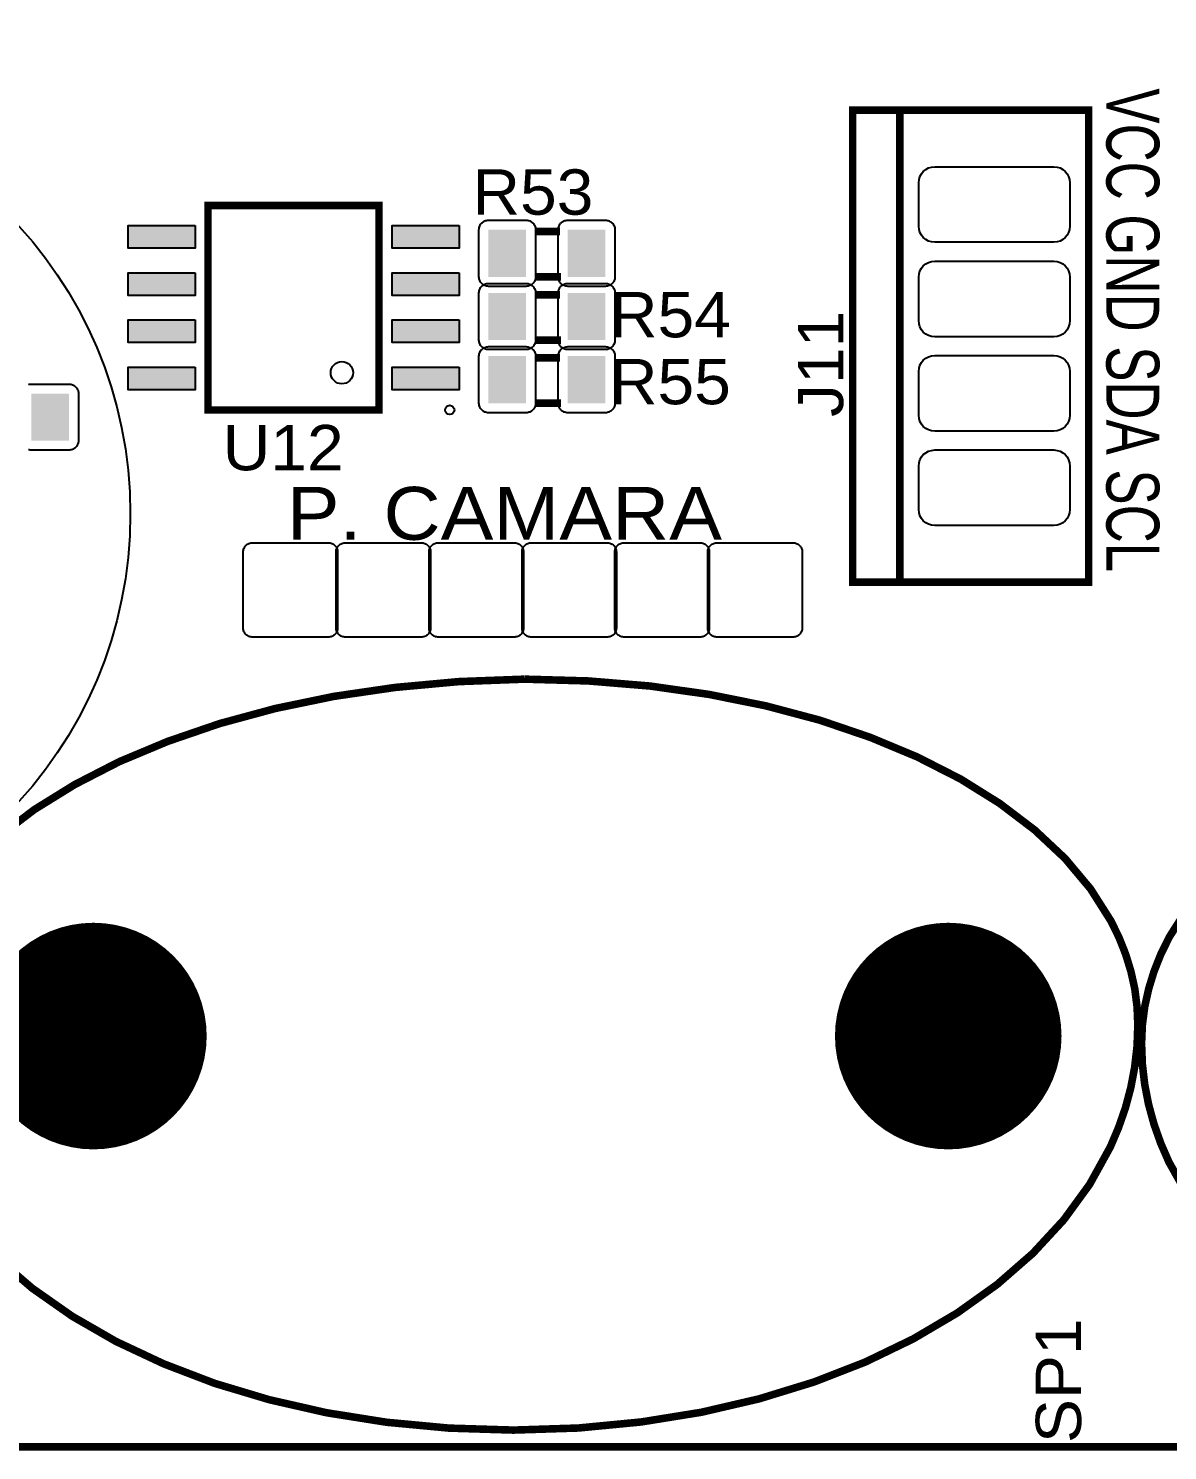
# Model space of a CAD drawing. Header units: inches. Extents: x 18.7 to 39.4, y 4.3 to 20.5.
# Drawn here: x 30.708 to 32.301, y 8.592 to 10.58 of the extents above; entities that cross this region are included whole.
import ezdxf

# ---------------------------------------------------------------- set-up
doc = ezdxf.new("R2010")
doc.units = ezdxf.units.IN
doc.header["$MEASUREMENT"] = 0
doc.styles.get("Standard").update_dxf_attribs({"font": 'arial.ttf'})

# ---------------------------------------------------------------- blocks, each defined once
blk = doc.blocks.new('RPAD')
blk.add_trace([(-0.5, -0.5), (-0.5, 0.5), (0.5, -0.5), (0.5, 0.5)])
blk = doc.blocks.new('EPAD')
at = {"const_width": 0.5}
blk.add_lwpolyline([(-0.25, 0, 1), (0.25, 0, 1)], format="xyb", close=True, dxfattribs=at)
blk = doc.blocks.new('NextionControlV4')
for points, const_width in [([(41.8232, 12.2592), (48.3286, 12.2592), (48.3286, 16.8025), (41.8232, 16.8025), (41.8232, 12.2592)], 0.008), ([(41.8232, 12.2592), (48.3286, 12.2592), (48.3286, 16.8025), (41.8232, 16.8025), (41.8232, 12.2592)], 0.008), ([(41.8232, 12.2592), (48.3286, 12.2592), (48.3286, 16.8025), (41.8232, 16.8025), (41.8232, 12.2592)], 0.008), ([(45.4108, 13.1749), (45.6608, 13.1749), (45.6608, 13.6749), (45.4108, 13.6749), (45.4108, 13.1749)], 0.008), ([(45.4108, 13.1749), (45.6608, 13.1749), (45.6608, 13.6749), (45.4108, 13.6749), (45.4108, 13.1749)], 0.008), ([(45.4108, 13.1749), (45.6608, 13.1749), (45.6608, 13.6749), (45.4108, 13.6749), (45.4108, 13.1749)], 0.008), ([(45.4608, 13.1749), (45.4608, 13.6749)], 0.008), ([(45.4608, 13.1749), (45.4608, 13.6749)], 0.008), ([(45.4608, 13.1749), (45.4608, 13.6749)], 0.008), ([(44.9092, 13.5738), (44.7281, 13.5738), (44.7281, 13.3573), (44.9092, 13.3573), (44.9092, 13.5738)], 0.00787), ([(44.9092, 13.5738), (44.7281, 13.5738), (44.7281, 13.3573), (44.9092, 13.3573), (44.9092, 13.5738)], 0.00787), ([(44.9092, 13.5738), (44.7281, 13.5738), (44.7281, 13.3573), (44.9092, 13.3573), (44.9092, 13.5738)], 0.00787), ([(45.074, 13.5462), (45.101, 13.5462)], 0.008), ([(45.074, 13.5462), (45.101, 13.5462)], 0.008), ([(45.074, 13.5462), (45.101, 13.5462)], 0.008), ([(45.074, 13.4982), (45.102, 13.4982)], 0.008), ([(45.074, 13.4982), (45.102, 13.4982)], 0.008), ([(45.074, 13.4982), (45.102, 13.4982)], 0.008), ([(45.074, 13.4793), (45.101, 13.4793)], 0.008), ([(45.074, 13.4793), (45.101, 13.4793)], 0.008), ([(45.074, 13.4793), (45.101, 13.4793)], 0.008), ([(45.074, 13.4313), (45.102, 13.4313)], 0.008), ([(45.074, 13.4313), (45.102, 13.4313)], 0.008), ([(45.074, 13.4313), (45.102, 13.4313)], 0.008), ([(45.074, 13.4124), (45.101, 13.4124)], 0.008), ([(45.074, 13.4124), (45.101, 13.4124)], 0.008), ([(45.074, 13.4124), (45.101, 13.4124)], 0.008), ([(45.074, 13.3644), (45.102, 13.3644)], 0.008), ([(45.074, 13.3644), (45.102, 13.3644)], 0.008), ([(45.074, 13.3644), (45.102, 13.3644)], 0.008), ([(45.0633, 13.0722), (44.9935, 13.0696), (44.926, 13.0634), (44.8611, 13.0539), (44.7992, 13.0411), (44.7405, 13.0252), (44.6854, 13.0063), (44.634, 12.9848), (44.5869, 12.9606), (44.5441, 12.9341), (44.5061, 12.9052)], 0.008), ([(44.5046, 12.459), (44.542, 12.427), (44.5841, 12.3975), (44.6305, 12.3708), (44.681, 12.3471), (44.7351, 12.3264), (44.7928, 12.3091), (44.8535, 12.2953), (44.9171, 12.2852), (44.9832, 12.279), (45.0515, 12.2769), (45.1203, 12.2791), (45.1868, 12.2855), (45.2507, 12.2958), (45.3118, 12.31), (45.3698, 12.3278), (45.4243, 12.349), (45.475, 12.3735), (45.5217, 12.401), (45.5641, 12.4313), (45.6018, 12.4642), (45.6345, 12.4996), (45.6619, 12.5372), (45.6838, 12.5768), (45.6925, 12.5973), (45.6998, 12.6183), (45.7055, 12.6397), (45.7096, 12.6614), (45.7121, 12.6836), (45.7129, 12.706), (45.7121, 12.7252), (45.7097, 12.7441), (45.7056, 12.7627), (45.7, 12.7809), (45.6929, 12.7988), (45.6843, 12.8163), (45.6628, 12.8501), (45.6359, 12.8822), (45.6037, 12.9124), (45.5667, 12.9405), (45.5252, 12.9664), (45.4793, 12.9898), (45.4294, 13.0106), (45.3759, 13.0288), (45.319, 13.0439), (45.259, 13.056), (45.1962, 13.0649), (45.1308, 13.0703), (45.0633, 13.0722)], 0.008), ([(45.0633, 13.0722), (44.9935, 13.0696), (44.926, 13.0634), (44.8611, 13.0539), (44.7992, 13.0411), (44.7405, 13.0252), (44.6854, 13.0063), (44.634, 12.9848), (44.5869, 12.9606), (44.5441, 12.9341), (44.5061, 12.9052)], 0.008), ([(44.5046, 12.459), (44.542, 12.427), (44.5841, 12.3975), (44.6305, 12.3708), (44.681, 12.3471), (44.7351, 12.3264), (44.7928, 12.3091), (44.8535, 12.2953), (44.9171, 12.2852), (44.9832, 12.279), (45.0515, 12.2769), (45.1203, 12.2791), (45.1868, 12.2855), (45.2507, 12.2958), (45.3118, 12.31), (45.3698, 12.3278), (45.4243, 12.349), (45.475, 12.3735), (45.5217, 12.401), (45.5641, 12.4313), (45.6018, 12.4642), (45.6345, 12.4996), (45.6619, 12.5372), (45.6838, 12.5768), (45.6925, 12.5973), (45.6998, 12.6183), (45.7055, 12.6397), (45.7096, 12.6614), (45.7121, 12.6836), (45.7129, 12.706), (45.7121, 12.7252), (45.7097, 12.7441), (45.7056, 12.7627), (45.7, 12.7809), (45.6929, 12.7988), (45.6843, 12.8163), (45.6628, 12.8501), (45.6359, 12.8822), (45.6037, 12.9124), (45.5667, 12.9405), (45.5252, 12.9664), (45.4793, 12.9898), (45.4294, 13.0106), (45.3759, 13.0288), (45.319, 13.0439), (45.259, 13.056), (45.1962, 13.0649), (45.1308, 13.0703), (45.0633, 13.0722)], 0.008), ([(45.0633, 13.0722), (44.9935, 13.0696), (44.926, 13.0634), (44.8611, 13.0539), (44.7992, 13.0411), (44.7405, 13.0252), (44.6854, 13.0063), (44.634, 12.9848), (44.5869, 12.9606), (44.5441, 12.9341), (44.5061, 12.9052)], 0.008), ([(44.5046, 12.459), (44.542, 12.427), (44.5841, 12.3975), (44.6305, 12.3708), (44.681, 12.3471), (44.7351, 12.3264), (44.7928, 12.3091), (44.8535, 12.2953), (44.9171, 12.2852), (44.9832, 12.279), (45.0515, 12.2769), (45.1203, 12.2791), (45.1868, 12.2855), (45.2507, 12.2958), (45.3118, 12.31), (45.3698, 12.3278), (45.4243, 12.349), (45.475, 12.3735), (45.5217, 12.401), (45.5641, 12.4313), (45.6018, 12.4642), (45.6345, 12.4996), (45.6619, 12.5372), (45.6838, 12.5768), (45.6925, 12.5973), (45.6998, 12.6183), (45.7055, 12.6397), (45.7096, 12.6614), (45.7121, 12.6836), (45.7129, 12.706), (45.7121, 12.7252), (45.7097, 12.7441), (45.7056, 12.7627), (45.7, 12.7809), (45.6929, 12.7988), (45.6843, 12.8163), (45.6628, 12.8501), (45.6359, 12.8822), (45.6037, 12.9124), (45.5667, 12.9405), (45.5252, 12.9664), (45.4793, 12.9898), (45.4294, 13.0106), (45.3759, 13.0288), (45.319, 13.0439), (45.259, 13.056), (45.1962, 13.0649), (45.1308, 13.0703), (45.0633, 13.0722)], 0.008), ([(45.7683, 12.8336), (45.7462, 12.799), (45.7374, 12.7811), (45.7301, 12.7628), (45.7244, 12.7442), (45.7202, 12.7252), (45.7177, 12.7059), (45.7169, 12.6864), (45.7177, 12.6645), (45.7202, 12.643), (45.7243, 12.6218), (45.73, 12.601), (45.7372, 12.5806), (45.7459, 12.5607), (45.7676, 12.5221)], 0.008), ([(45.7683, 12.8336), (45.7462, 12.799), (45.7374, 12.7811), (45.7301, 12.7628), (45.7244, 12.7442), (45.7202, 12.7252), (45.7177, 12.7059), (45.7169, 12.6864), (45.7177, 12.6645), (45.7202, 12.643), (45.7243, 12.6218), (45.73, 12.601), (45.7372, 12.5806), (45.7459, 12.5607), (45.7676, 12.5221)], 0.008), ([(45.7683, 12.8336), (45.7462, 12.799), (45.7374, 12.7811), (45.7301, 12.7628), (45.7244, 12.7442), (45.7202, 12.7252), (45.7177, 12.7059), (45.7169, 12.6864), (45.7177, 12.6645), (45.7202, 12.643), (45.7243, 12.6218), (45.73, 12.601), (45.7372, 12.5806), (45.7459, 12.5607), (45.7676, 12.5221)], 0.008)]:
    blk.add_lwpolyline(points, dxfattribs=dict(const_width=const_width))
for points in [[(45.4808, 13.5519), (45.4808, 13.5979), (45.4812, 13.6014), (45.4821, 13.6046), (45.4837, 13.6075), (45.4857, 13.61), (45.4882, 13.612), (45.4911, 13.6136), (45.4943, 13.6145), (45.4978, 13.6149), (45.6238, 13.6149), (45.6273, 13.6145), (45.6305, 13.6136), (45.6334, 13.612), (45.6359, 13.61), (45.638, 13.6075), (45.6395, 13.6046), (45.6405, 13.6014), (45.6408, 13.5979), (45.6408, 13.5519), (45.6405, 13.5484), (45.6395, 13.5452), (45.638, 13.5423), (45.6359, 13.5398), (45.6334, 13.5377), (45.6305, 13.5362), (45.6273, 13.5352), (45.6238, 13.5349), (45.4978, 13.5349), (45.4943, 13.5352), (45.4911, 13.5362), (45.4882, 13.5377), (45.4857, 13.5398), (45.4837, 13.5423), (45.4821, 13.5452), (45.4812, 13.5484), (45.4808, 13.5519)], [(45.025, 13.5582), (45.065, 13.5582), (45.0661, 13.5582), (45.0671, 13.558), (45.068, 13.5578), (45.0689, 13.5575), (45.0698, 13.557), (45.0706, 13.5565), (45.0714, 13.556), (45.0721, 13.5553), (45.0728, 13.5546), (45.0733, 13.5539), (45.0738, 13.553), (45.0742, 13.5522), (45.0746, 13.5512), (45.0748, 13.5503), (45.075, 13.5493), (45.075, 13.5482), (45.075, 13.4982), (45.075, 13.4972), (45.0748, 13.4962), (45.0746, 13.4952), (45.0742, 13.4943), (45.0738, 13.4934), (45.0733, 13.4926), (45.0728, 13.4918), (45.0721, 13.4911), (45.0714, 13.4905), (45.0706, 13.4899), (45.0698, 13.4894), (45.0689, 13.489), (45.068, 13.4887), (45.0671, 13.4884), (45.0661, 13.4883), (45.065, 13.4882), (45.025, 13.4882), (45.024, 13.4883), (45.023, 13.4884), (45.022, 13.4887), (45.0211, 13.489), (45.0202, 13.4894), (45.0194, 13.4899), (45.0186, 13.4905), (45.0179, 13.4911), (45.0173, 13.4918), (45.0167, 13.4926), (45.0162, 13.4934), (45.0158, 13.4943), (45.0155, 13.4952), (45.0152, 13.4962), (45.0151, 13.4972), (45.015, 13.4982), (45.015, 13.5482), (45.0151, 13.5493), (45.0152, 13.5503), (45.0155, 13.5512), (45.0158, 13.5522), (45.0162, 13.553), (45.0167, 13.5539), (45.0173, 13.5546), (45.0179, 13.5553), (45.0186, 13.556), (45.0194, 13.5565), (45.0202, 13.557), (45.0211, 13.5575), (45.022, 13.5578), (45.023, 13.558), (45.024, 13.5582), (45.025, 13.5582)], [(45.109, 13.5582), (45.149, 13.5582), (45.1501, 13.5582), (45.1511, 13.558), (45.152, 13.5578), (45.1529, 13.5575), (45.1538, 13.557), (45.1546, 13.5565), (45.1554, 13.556), (45.1561, 13.5553), (45.1568, 13.5546), (45.1573, 13.5539), (45.1578, 13.553), (45.1582, 13.5522), (45.1586, 13.5512), (45.1588, 13.5503), (45.159, 13.5493), (45.159, 13.5482), (45.159, 13.4982), (45.159, 13.4972), (45.1588, 13.4962), (45.1586, 13.4952), (45.1582, 13.4943), (45.1578, 13.4934), (45.1573, 13.4926), (45.1568, 13.4918), (45.1561, 13.4911), (45.1554, 13.4905), (45.1546, 13.4899), (45.1538, 13.4894), (45.1529, 13.489), (45.152, 13.4887), (45.1511, 13.4884), (45.1501, 13.4883), (45.149, 13.4882), (45.109, 13.4882), (45.108, 13.4883), (45.107, 13.4884), (45.106, 13.4887), (45.1051, 13.489), (45.1042, 13.4894), (45.1034, 13.4899), (45.1026, 13.4905), (45.1019, 13.4911), (45.1013, 13.4918), (45.1007, 13.4926), (45.1002, 13.4934), (45.0998, 13.4943), (45.0995, 13.4952), (45.0992, 13.4962), (45.0991, 13.4972), (45.099, 13.4982), (45.099, 13.5482), (45.0991, 13.5493), (45.0992, 13.5503), (45.0995, 13.5512), (45.0998, 13.5522), (45.1002, 13.553), (45.1007, 13.5539), (45.1013, 13.5546), (45.1019, 13.5553), (45.1026, 13.556), (45.1034, 13.5565), (45.1042, 13.557), (45.1051, 13.5575), (45.106, 13.5578), (45.107, 13.558), (45.108, 13.5582), (45.109, 13.5582)], [(44.7144, 13.5526), (44.7144, 13.5286), (44.6434, 13.5286), (44.6434, 13.5526), (44.7144, 13.5526)], [(44.9939, 13.5526), (44.9939, 13.5286), (44.9229, 13.5286), (44.9229, 13.5526), (44.9939, 13.5526)], [(45.4808, 13.4519), (45.4808, 13.4979), (45.4812, 13.5014), (45.4821, 13.5046), (45.4837, 13.5075), (45.4857, 13.51), (45.4882, 13.512), (45.4911, 13.5136), (45.4943, 13.5145), (45.4978, 13.5149), (45.6238, 13.5149), (45.6273, 13.5145), (45.6305, 13.5136), (45.6334, 13.512), (45.6359, 13.51), (45.638, 13.5075), (45.6395, 13.5046), (45.6405, 13.5014), (45.6408, 13.4979), (45.6408, 13.4519), (45.6405, 13.4484), (45.6395, 13.4452), (45.638, 13.4423), (45.6359, 13.4398), (45.6334, 13.4377), (45.6305, 13.4362), (45.6273, 13.4352), (45.6238, 13.4349), (45.4978, 13.4349), (45.4943, 13.4352), (45.4911, 13.4362), (45.4882, 13.4377), (45.4857, 13.4398), (45.4837, 13.4423), (45.4821, 13.4452), (45.4812, 13.4484), (45.4808, 13.4519)], [(44.7144, 13.5026), (44.7144, 13.4786), (44.6434, 13.4786), (44.6434, 13.5026), (44.7144, 13.5026)], [(44.9939, 13.5026), (44.9939, 13.4786), (44.9229, 13.4786), (44.9229, 13.5026), (44.9939, 13.5026)], [(45.025, 13.4913), (45.065, 13.4913), (45.0661, 13.4913), (45.0671, 13.4911), (45.068, 13.4909), (45.0689, 13.4905), (45.0698, 13.4901), (45.0706, 13.4896), (45.0714, 13.4891), (45.0721, 13.4884), (45.0728, 13.4877), (45.0733, 13.4869), (45.0738, 13.4861), (45.0742, 13.4852), (45.0746, 13.4843), (45.0748, 13.4833), (45.075, 13.4823), (45.075, 13.4813), (45.075, 13.4313), (45.075, 13.4303), (45.0748, 13.4293), (45.0746, 13.4283), (45.0742, 13.4274), (45.0738, 13.4265), (45.0733, 13.4257), (45.0728, 13.4249), (45.0721, 13.4242), (45.0714, 13.4236), (45.0706, 13.423), (45.0698, 13.4225), (45.0689, 13.4221), (45.068, 13.4217), (45.0671, 13.4215), (45.0661, 13.4214), (45.065, 13.4213), (45.025, 13.4213), (45.024, 13.4214), (45.023, 13.4215), (45.022, 13.4217), (45.0211, 13.4221), (45.0202, 13.4225), (45.0194, 13.423), (45.0186, 13.4236), (45.0179, 13.4242), (45.0173, 13.4249), (45.0167, 13.4257), (45.0162, 13.4265), (45.0158, 13.4274), (45.0155, 13.4283), (45.0152, 13.4293), (45.0151, 13.4303), (45.015, 13.4313), (45.015, 13.4813), (45.0151, 13.4823), (45.0152, 13.4833), (45.0155, 13.4843), (45.0158, 13.4852), (45.0162, 13.4861), (45.0167, 13.4869), (45.0173, 13.4877), (45.0179, 13.4884), (45.0186, 13.4891), (45.0194, 13.4896), (45.0202, 13.4901), (45.0211, 13.4905), (45.022, 13.4909), (45.023, 13.4911), (45.024, 13.4913), (45.025, 13.4913)], [(45.109, 13.4913), (45.149, 13.4913), (45.1501, 13.4913), (45.1511, 13.4911), (45.152, 13.4909), (45.1529, 13.4905), (45.1538, 13.4901), (45.1546, 13.4896), (45.1554, 13.4891), (45.1561, 13.4884), (45.1568, 13.4877), (45.1573, 13.4869), (45.1578, 13.4861), (45.1582, 13.4852), (45.1586, 13.4843), (45.1588, 13.4833), (45.159, 13.4823), (45.159, 13.4813), (45.159, 13.4313), (45.159, 13.4303), (45.1588, 13.4293), (45.1586, 13.4283), (45.1582, 13.4274), (45.1578, 13.4265), (45.1573, 13.4257), (45.1568, 13.4249), (45.1561, 13.4242), (45.1554, 13.4236), (45.1546, 13.423), (45.1538, 13.4225), (45.1529, 13.4221), (45.152, 13.4217), (45.1511, 13.4215), (45.1501, 13.4214), (45.149, 13.4213), (45.109, 13.4213), (45.108, 13.4214), (45.107, 13.4215), (45.106, 13.4217), (45.1051, 13.4221), (45.1042, 13.4225), (45.1034, 13.423), (45.1026, 13.4236), (45.1019, 13.4242), (45.1013, 13.4249), (45.1007, 13.4257), (45.1002, 13.4265), (45.0998, 13.4274), (45.0995, 13.4283), (45.0992, 13.4293), (45.0991, 13.4303), (45.099, 13.4313), (45.099, 13.4813), (45.0991, 13.4823), (45.0992, 13.4833), (45.0995, 13.4843), (45.0998, 13.4852), (45.1002, 13.4861), (45.1007, 13.4869), (45.1013, 13.4877), (45.1019, 13.4884), (45.1026, 13.4891), (45.1034, 13.4896), (45.1042, 13.4901), (45.1051, 13.4905), (45.106, 13.4909), (45.107, 13.4911), (45.108, 13.4913), (45.109, 13.4913)], [(44.7144, 13.4526), (44.7144, 13.4286), (44.6434, 13.4286), (44.6434, 13.4526), (44.7144, 13.4526)], [(44.9939, 13.4526), (44.9939, 13.4286), (44.9229, 13.4286), (44.9229, 13.4526), (44.9939, 13.4526)], [(45.025, 13.4244), (45.065, 13.4244), (45.0661, 13.4243), (45.0671, 13.4242), (45.068, 13.4239), (45.0689, 13.4236), (45.0698, 13.4232), (45.0706, 13.4227), (45.0714, 13.4221), (45.0721, 13.4215), (45.0728, 13.4208), (45.0733, 13.42), (45.0738, 13.4192), (45.0742, 13.4183), (45.0746, 13.4174), (45.0748, 13.4164), (45.075, 13.4154), (45.075, 13.4144), (45.075, 13.3644), (45.075, 13.3633), (45.0748, 13.3623), (45.0746, 13.3614), (45.0742, 13.3604), (45.0738, 13.3596), (45.0733, 13.3587), (45.0728, 13.358), (45.0721, 13.3573), (45.0714, 13.3566), (45.0706, 13.3561), (45.0698, 13.3556), (45.0689, 13.3551), (45.068, 13.3548), (45.0671, 13.3546), (45.0661, 13.3544), (45.065, 13.3544), (45.025, 13.3544), (45.024, 13.3544), (45.023, 13.3546), (45.022, 13.3548), (45.0211, 13.3551), (45.0202, 13.3556), (45.0194, 13.3561), (45.0186, 13.3566), (45.0179, 13.3573), (45.0173, 13.358), (45.0167, 13.3587), (45.0162, 13.3596), (45.0158, 13.3604), (45.0155, 13.3614), (45.0152, 13.3623), (45.0151, 13.3633), (45.015, 13.3644), (45.015, 13.4144), (45.0151, 13.4154), (45.0152, 13.4164), (45.0155, 13.4174), (45.0158, 13.4183), (45.0162, 13.4192), (45.0167, 13.42), (45.0173, 13.4208), (45.0179, 13.4215), (45.0186, 13.4221), (45.0194, 13.4227), (45.0202, 13.4232), (45.0211, 13.4236), (45.022, 13.4239), (45.023, 13.4242), (45.024, 13.4243), (45.025, 13.4244)], [(45.109, 13.4244), (45.149, 13.4244), (45.1501, 13.4243), (45.1511, 13.4242), (45.152, 13.4239), (45.1529, 13.4236), (45.1538, 13.4232), (45.1546, 13.4227), (45.1554, 13.4221), (45.1561, 13.4215), (45.1568, 13.4208), (45.1573, 13.42), (45.1578, 13.4192), (45.1582, 13.4183), (45.1586, 13.4174), (45.1588, 13.4164), (45.159, 13.4154), (45.159, 13.4144), (45.159, 13.3644), (45.159, 13.3633), (45.1588, 13.3623), (45.1586, 13.3614), (45.1582, 13.3604), (45.1578, 13.3596), (45.1573, 13.3587), (45.1568, 13.358), (45.1561, 13.3573), (45.1554, 13.3566), (45.1546, 13.3561), (45.1538, 13.3556), (45.1529, 13.3551), (45.152, 13.3548), (45.1511, 13.3546), (45.1501, 13.3544), (45.149, 13.3544), (45.109, 13.3544), (45.108, 13.3544), (45.107, 13.3546), (45.106, 13.3548), (45.1051, 13.3551), (45.1042, 13.3556), (45.1034, 13.3561), (45.1026, 13.3566), (45.1019, 13.3573), (45.1013, 13.358), (45.1007, 13.3587), (45.1002, 13.3596), (45.0998, 13.3604), (45.0995, 13.3614), (45.0992, 13.3623), (45.0991, 13.3633), (45.099, 13.3644), (45.099, 13.4144), (45.0991, 13.4154), (45.0992, 13.4164), (45.0995, 13.4174), (45.0998, 13.4183), (45.1002, 13.4192), (45.1007, 13.42), (45.1013, 13.4208), (45.1019, 13.4215), (45.1026, 13.4221), (45.1034, 13.4227), (45.1042, 13.4232), (45.1051, 13.4236), (45.106, 13.4239), (45.107, 13.4242), (45.108, 13.4243), (45.109, 13.4244)], [(45.4808, 13.3519), (45.4808, 13.3979), (45.4812, 13.4014), (45.4821, 13.4046), (45.4837, 13.4075), (45.4857, 13.41), (45.4882, 13.412), (45.4911, 13.4136), (45.4943, 13.4145), (45.4978, 13.4149), (45.6238, 13.4149), (45.6273, 13.4145), (45.6305, 13.4136), (45.6334, 13.412), (45.6359, 13.41), (45.638, 13.4075), (45.6395, 13.4046), (45.6405, 13.4014), (45.6408, 13.3979), (45.6408, 13.3519), (45.6405, 13.3484), (45.6395, 13.3452), (45.638, 13.3423), (45.6359, 13.3398), (45.6334, 13.3377), (45.6305, 13.3362), (45.6273, 13.3352), (45.6238, 13.3349), (45.4978, 13.3349), (45.4943, 13.3352), (45.4911, 13.3362), (45.4882, 13.3377), (45.4857, 13.3398), (45.4837, 13.3423), (45.4821, 13.3452), (45.4812, 13.3484), (45.4808, 13.3519)], [(44.7144, 13.4026), (44.7144, 13.3786), (44.6434, 13.3786), (44.6434, 13.4026), (44.7144, 13.4026)], [(44.9939, 13.4026), (44.9939, 13.3786), (44.9229, 13.3786), (44.9229, 13.4026), (44.9939, 13.4026)], [(45.4808, 13.2519), (45.4808, 13.2979), (45.4812, 13.3014), (45.4821, 13.3046), (45.4837, 13.3075), (45.4857, 13.31), (45.4882, 13.312), (45.4911, 13.3136), (45.4943, 13.3145), (45.4978, 13.3149), (45.6238, 13.3149), (45.6273, 13.3145), (45.6305, 13.3136), (45.6334, 13.312), (45.6359, 13.31), (45.638, 13.3075), (45.6395, 13.3046), (45.6405, 13.3014), (45.6408, 13.2979), (45.6408, 13.2519), (45.6405, 13.2484), (45.6395, 13.2452), (45.638, 13.2423), (45.6359, 13.2398), (45.6334, 13.2377), (45.6305, 13.2362), (45.6273, 13.2352), (45.6238, 13.2349), (45.4978, 13.2349), (45.4943, 13.2352), (45.4911, 13.2362), (45.4882, 13.2377), (45.4857, 13.2398), (45.4837, 13.2423), (45.4821, 13.2452), (45.4812, 13.2484), (45.4808, 13.2519)], [(44.8553, 13.1167), (44.7753, 13.1167), (44.7743, 13.1167), (44.7733, 13.1169), (44.7723, 13.1171), (44.7714, 13.1175), (44.7705, 13.1179), (44.7697, 13.1184), (44.7689, 13.1189), (44.7682, 13.1196), (44.7675, 13.1203), (44.767, 13.121), (44.7665, 13.1219), (44.7661, 13.1227), (44.7657, 13.1237), (44.7655, 13.1246), (44.7653, 13.1256), (44.7653, 13.1267), (44.7653, 13.2067), (44.7653, 13.2077), (44.7655, 13.2087), (44.7657, 13.2097), (44.7661, 13.2106), (44.7665, 13.2115), (44.767, 13.2123), (44.7675, 13.2131), (44.7682, 13.2138), (44.7689, 13.2144), (44.7697, 13.215), (44.7705, 13.2155), (44.7714, 13.2159), (44.7723, 13.2162), (44.7733, 13.2165), (44.7743, 13.2166), (44.7753, 13.2167), (44.8553, 13.2167), (44.8563, 13.2166), (44.8573, 13.2165), (44.8583, 13.2162), (44.8592, 13.2159), (44.8601, 13.2155), (44.8609, 13.215), (44.8617, 13.2144), (44.8624, 13.2138), (44.863, 13.2131), (44.8636, 13.2123), (44.8641, 13.2115), (44.8645, 13.2106), (44.8649, 13.2097), (44.8651, 13.2087), (44.8652, 13.2077), (44.8653, 13.2067), (44.8653, 13.1267), (44.8652, 13.1256), (44.8651, 13.1246), (44.8649, 13.1237), (44.8645, 13.1227), (44.8641, 13.1219), (44.8636, 13.121), (44.863, 13.1203), (44.8624, 13.1196), (44.8617, 13.1189), (44.8609, 13.1184), (44.8601, 13.1179), (44.8592, 13.1175), (44.8583, 13.1171), (44.8573, 13.1169), (44.8563, 13.1167), (44.8553, 13.1167)], [(44.9537, 13.1167), (44.8737, 13.1167), (44.8727, 13.1167), (44.8717, 13.1169), (44.8707, 13.1171), (44.8698, 13.1175), (44.8689, 13.1179), (44.8681, 13.1184), (44.8673, 13.1189), (44.8666, 13.1196), (44.866, 13.1203), (44.8654, 13.121), (44.8649, 13.1219), (44.8645, 13.1227), (44.8642, 13.1237), (44.8639, 13.1246), (44.8638, 13.1256), (44.8637, 13.1267), (44.8637, 13.2067), (44.8638, 13.2077), (44.8639, 13.2087), (44.8642, 13.2097), (44.8645, 13.2106), (44.8649, 13.2115), (44.8654, 13.2123), (44.866, 13.2131), (44.8666, 13.2138), (44.8673, 13.2144), (44.8681, 13.215), (44.8689, 13.2155), (44.8698, 13.2159), (44.8707, 13.2162), (44.8717, 13.2165), (44.8727, 13.2166), (44.8737, 13.2167), (44.9537, 13.2167), (44.9548, 13.2166), (44.9558, 13.2165), (44.9567, 13.2162), (44.9577, 13.2159), (44.9585, 13.2155), (44.9594, 13.215), (44.9601, 13.2144), (44.9608, 13.2138), (44.9615, 13.2131), (44.962, 13.2123), (44.9625, 13.2115), (44.9629, 13.2106), (44.9633, 13.2097), (44.9635, 13.2087), (44.9637, 13.2077), (44.9637, 13.2067), (44.9637, 13.1267), (44.9637, 13.1256), (44.9635, 13.1246), (44.9633, 13.1237), (44.9629, 13.1227), (44.9625, 13.1219), (44.962, 13.121), (44.9615, 13.1203), (44.9608, 13.1196), (44.9601, 13.1189), (44.9594, 13.1184), (44.9585, 13.1179), (44.9577, 13.1175), (44.9567, 13.1171), (44.9558, 13.1169), (44.9548, 13.1167), (44.9537, 13.1167)], [(45.0521, 13.1167), (44.9721, 13.1167), (44.9711, 13.1167), (44.9701, 13.1169), (44.9691, 13.1171), (44.9682, 13.1175), (44.9673, 13.1179), (44.9665, 13.1184), (44.9657, 13.1189), (44.965, 13.1196), (44.9644, 13.1203), (44.9638, 13.121), (44.9633, 13.1219), (44.9629, 13.1227), (44.9626, 13.1237), (44.9623, 13.1246), (44.9622, 13.1256), (44.9621, 13.1267), (44.9621, 13.2067), (44.9622, 13.2077), (44.9623, 13.2087), (44.9626, 13.2097), (44.9629, 13.2106), (44.9633, 13.2115), (44.9638, 13.2123), (44.9644, 13.2131), (44.965, 13.2138), (44.9657, 13.2144), (44.9665, 13.215), (44.9673, 13.2155), (44.9682, 13.2159), (44.9691, 13.2162), (44.9701, 13.2165), (44.9711, 13.2166), (44.9721, 13.2167), (45.0521, 13.2167), (45.0532, 13.2166), (45.0542, 13.2165), (45.0552, 13.2162), (45.0561, 13.2159), (45.057, 13.2155), (45.0578, 13.215), (45.0585, 13.2144), (45.0593, 13.2138), (45.0599, 13.2131), (45.0605, 13.2123), (45.061, 13.2115), (45.0614, 13.2106), (45.0617, 13.2097), (45.0619, 13.2087), (45.0621, 13.2077), (45.0621, 13.2067), (45.0621, 13.1267), (45.0621, 13.1256), (45.0619, 13.1246), (45.0617, 13.1237), (45.0614, 13.1227), (45.061, 13.1219), (45.0605, 13.121), (45.0599, 13.1203), (45.0593, 13.1196), (45.0585, 13.1189), (45.0578, 13.1184), (45.057, 13.1179), (45.0561, 13.1175), (45.0552, 13.1171), (45.0542, 13.1169), (45.0532, 13.1167), (45.0521, 13.1167)], [(45.1506, 13.1167), (45.0706, 13.1167), (45.0695, 13.1167), (45.0685, 13.1169), (45.0676, 13.1171), (45.0666, 13.1175), (45.0658, 13.1179), (45.0649, 13.1184), (45.0642, 13.1189), (45.0635, 13.1196), (45.0628, 13.1203), (45.0623, 13.121), (45.0618, 13.1219), (45.0613, 13.1227), (45.061, 13.1237), (45.0608, 13.1246), (45.0606, 13.1256), (45.0606, 13.1267), (45.0606, 13.2067), (45.0606, 13.2077), (45.0608, 13.2087), (45.061, 13.2097), (45.0613, 13.2106), (45.0618, 13.2115), (45.0623, 13.2123), (45.0628, 13.2131), (45.0635, 13.2138), (45.0642, 13.2144), (45.0649, 13.215), (45.0658, 13.2155), (45.0666, 13.2159), (45.0676, 13.2162), (45.0685, 13.2165), (45.0695, 13.2166), (45.0706, 13.2167), (45.1506, 13.2167), (45.1516, 13.2166), (45.1526, 13.2165), (45.1536, 13.2162), (45.1545, 13.2159), (45.1554, 13.2155), (45.1562, 13.215), (45.157, 13.2144), (45.1577, 13.2138), (45.1583, 13.2131), (45.1589, 13.2123), (45.1594, 13.2115), (45.1598, 13.2106), (45.1601, 13.2097), (45.1604, 13.2087), (45.1605, 13.2077), (45.1606, 13.2067), (45.1606, 13.1267), (45.1605, 13.1256), (45.1604, 13.1246), (45.1601, 13.1237), (45.1598, 13.1227), (45.1594, 13.1219), (45.1589, 13.121), (45.1583, 13.1203), (45.1577, 13.1196), (45.157, 13.1189), (45.1562, 13.1184), (45.1554, 13.1179), (45.1545, 13.1175), (45.1536, 13.1171), (45.1526, 13.1169), (45.1516, 13.1167), (45.1506, 13.1167)], [(45.249, 13.1167), (45.169, 13.1167), (45.168, 13.1167), (45.167, 13.1169), (45.166, 13.1171), (45.1651, 13.1175), (45.1642, 13.1179), (45.1634, 13.1184), (45.1626, 13.1189), (45.1619, 13.1196), (45.1612, 13.1203), (45.1607, 13.121), (45.1602, 13.1219), (45.1598, 13.1227), (45.1594, 13.1237), (45.1592, 13.1246), (45.159, 13.1256), (45.159, 13.1267), (45.159, 13.2067), (45.159, 13.2077), (45.1592, 13.2087), (45.1594, 13.2097), (45.1598, 13.2106), (45.1602, 13.2115), (45.1607, 13.2123), (45.1612, 13.2131), (45.1619, 13.2138), (45.1626, 13.2144), (45.1634, 13.215), (45.1642, 13.2155), (45.1651, 13.2159), (45.166, 13.2162), (45.167, 13.2165), (45.168, 13.2166), (45.169, 13.2167), (45.249, 13.2167), (45.25, 13.2166), (45.251, 13.2165), (45.252, 13.2162), (45.2529, 13.2159), (45.2538, 13.2155), (45.2546, 13.215), (45.2554, 13.2144), (45.2561, 13.2138), (45.2567, 13.2131), (45.2573, 13.2123), (45.2578, 13.2115), (45.2582, 13.2106), (45.2586, 13.2097), (45.2588, 13.2087), (45.2589, 13.2077), (45.259, 13.2067), (45.259, 13.1267), (45.2589, 13.1256), (45.2588, 13.1246), (45.2586, 13.1237), (45.2582, 13.1227), (45.2578, 13.1219), (45.2573, 13.121), (45.2567, 13.1203), (45.2561, 13.1196), (45.2554, 13.1189), (45.2546, 13.1184), (45.2538, 13.1179), (45.2529, 13.1175), (45.252, 13.1171), (45.251, 13.1169), (45.25, 13.1167), (45.249, 13.1167)], [(45.3474, 13.1167), (45.2674, 13.1167), (45.2664, 13.1167), (45.2654, 13.1169), (45.2644, 13.1171), (45.2635, 13.1175), (45.2626, 13.1179), (45.2618, 13.1184), (45.261, 13.1189), (45.2603, 13.1196), (45.2597, 13.1203), (45.2591, 13.121), (45.2586, 13.1219), (45.2582, 13.1227), (45.2579, 13.1237), (45.2576, 13.1246), (45.2575, 13.1256), (45.2574, 13.1267), (45.2574, 13.2067), (45.2575, 13.2077), (45.2576, 13.2087), (45.2579, 13.2097), (45.2582, 13.2106), (45.2586, 13.2115), (45.2591, 13.2123), (45.2597, 13.2131), (45.2603, 13.2138), (45.261, 13.2144), (45.2618, 13.215), (45.2626, 13.2155), (45.2635, 13.2159), (45.2644, 13.2162), (45.2654, 13.2165), (45.2664, 13.2166), (45.2674, 13.2167), (45.3474, 13.2167), (45.3485, 13.2166), (45.3495, 13.2165), (45.3504, 13.2162), (45.3514, 13.2159), (45.3522, 13.2155), (45.3531, 13.215), (45.3538, 13.2144), (45.3545, 13.2138), (45.3552, 13.2131), (45.3557, 13.2123), (45.3562, 13.2115), (45.3567, 13.2106), (45.357, 13.2097), (45.3572, 13.2087), (45.3574, 13.2077), (45.3574, 13.2067), (45.3574, 13.1267), (45.3574, 13.1256), (45.3572, 13.1246), (45.357, 13.1237), (45.3567, 13.1227), (45.3562, 13.1219), (45.3557, 13.121), (45.3552, 13.1203), (45.3545, 13.1196), (45.3538, 13.1189), (45.3531, 13.1184), (45.3522, 13.1179), (45.3514, 13.1175), (45.3504, 13.1171), (45.3495, 13.1169), (45.3485, 13.1167), (45.3474, 13.1167)]]:
    blk.add_lwpolyline(points, close=True)
blk.add_lwpolyline([(44.5377, 13.3843), (44.5387, 13.3846), (44.5397, 13.3847), (44.5407, 13.3847), (44.5407, 13.3847), (44.5807, 13.3847), (44.5818, 13.3847), (44.5828, 13.3846), (44.5837, 13.3843), (44.5846, 13.384), (44.5855, 13.3836), (44.5863, 13.3831), (44.5871, 13.3825), (44.5878, 13.3819), (44.5885, 13.3812), (44.589, 13.3804), (44.5895, 13.3796), (44.5899, 13.3787), (44.5903, 13.3778), (44.5905, 13.3768), (44.5907, 13.3758), (44.5907, 13.3747), (44.5907, 13.3247), (44.5907, 13.3237), (44.5905, 13.3227), (44.5903, 13.3217), (44.5899, 13.3208), (44.5895, 13.3199), (44.589, 13.3191), (44.5885, 13.3183), (44.5878, 13.3176), (44.5871, 13.317), (44.5863, 13.3164), (44.5855, 13.3159), (44.5846, 13.3155), (44.5837, 13.3152), (44.5828, 13.3149), (44.5818, 13.3148), (44.5807, 13.3147), (44.5407, 13.3147), (44.5397, 13.3148), (44.5387, 13.3149), (44.5377, 13.3152)])
for centre, radius in [((44.1929, 13.2473), 0.4528), ((44.1929, 13.2473), 0.4528), ((44.1929, 13.2473), 0.4528), ((44.8698, 13.3967), 0.0118), ((44.8698, 13.3967), 0.0118), ((44.8698, 13.3967), 0.0118), ((44.984, 13.3573), 0.00492), ((44.984, 13.3573), 0.00492), ((44.984, 13.3573), 0.00492)]:
    blk.add_circle(centre, radius)
at = {"xscale": 0.024, "yscale": 0.071, "rotation": 270}
for p in [(44.6789, 13.5406), (44.9584, 13.5406), (44.6789, 13.4906), (44.9584, 13.4906), (44.6789, 13.4406), (44.9584, 13.4406), (44.6789, 13.3906), (44.9584, 13.3906)]:
    blk.add_blockref('RPAD', p, dxfattribs=at)
for name, p, xscale, yscale in [('RPAD', (45.045, 13.5232), 0.04, 0.05), ('RPAD', (45.129, 13.5232), 0.04, 0.05), ('RPAD', (45.045, 13.4563), 0.04, 0.05), ('RPAD', (45.129, 13.4563), 0.04, 0.05), ('RPAD', (45.045, 13.3894), 0.04, 0.05), ('RPAD', (45.129, 13.3894), 0.04, 0.05), ('RPAD', (44.5607, 13.3497), 0.04, 0.05), ('EPAD', (44.6066, 12.6942), 0.24, 0.24), ('EPAD', (45.5121, 12.6942), 0.24, 0.24)]:
    blk.add_blockref(name, p, dxfattribs=dict(xscale=xscale, yscale=yscale))
for s, height, rotation, width, p in [('VCC GND SDA SCL', 0.056, 270, 0.714286, (45.6796, 13.6979)), ('VCC GND SDA SCL', 0.056, 270, 0.714286, (45.6796, 13.6979)), ('VCC GND SDA SCL', 0.056, 270, 0.714286, (45.6796, 13.6979)), ('J11', 0.048, 90, 1.041667, (45.4008, 13.3499)), ('J11', 0.048, 90, 1.041667, (45.4008, 13.3499)), ('J11', 0.048, 90, 1.041667, (45.4008, 13.3499)), ('SP1', 0.048, 90, 1.041667, (45.6528, 12.2632)), ('SP1', 0.048, 90, 1.041667, (45.6528, 12.2632)), ('SP1', 0.048, 90, 1.041667, (45.6528, 12.2632))]:
    blk.add_text(s, height=height, rotation=rotation, dxfattribs=dict(width=width)).set_placement(p)
for s, height, width, p in [('R53', 0.048, 1.041667, (45.0081, 13.5641)), ('R53', 0.048, 1.041667, (45.0081, 13.5641)), ('R53', 0.048, 1.041667, (45.0081, 13.5641)), ('R54', 0.048, 1.041667, (45.1537, 13.4342)), ('R54', 0.048, 1.041667, (45.1537, 13.4342)), ('R54', 0.048, 1.041667, (45.1537, 13.4342)), ('R55', 0.048, 1.041667, (45.1537, 13.3633)), ('R55', 0.048, 1.041667, (45.1537, 13.3633)), ('R55', 0.048, 1.041667, (45.1537, 13.3633)), ('U12', 0.048, 1.041667, (44.7436, 13.2934)), ('U12', 0.048, 1.041667, (44.7436, 13.2934)), ('U12', 0.048, 1.041667, (44.7436, 13.2934)), ('P. CAMARA', 0.056, 1.071429, (44.8114, 13.2198)), ('P. CAMARA', 0.056, 1.071429, (44.8114, 13.2198)), ('P. CAMARA', 0.056, 1.071429, (44.8114, 13.2198))]:
    blk.add_text(s, height=height, dxfattribs=dict(width=width)).set_placement(p)

msp = doc.modelspace()

# ---------------------------------------------------------------- block references
at = {"xscale": 1.32, "yscale": 1.32, "zscale": 1.32}
msp.add_blockref('NextionControlV4', (-28.0821, -7.5854), dxfattribs=at)

doc.saveas('drawing.dxf')
